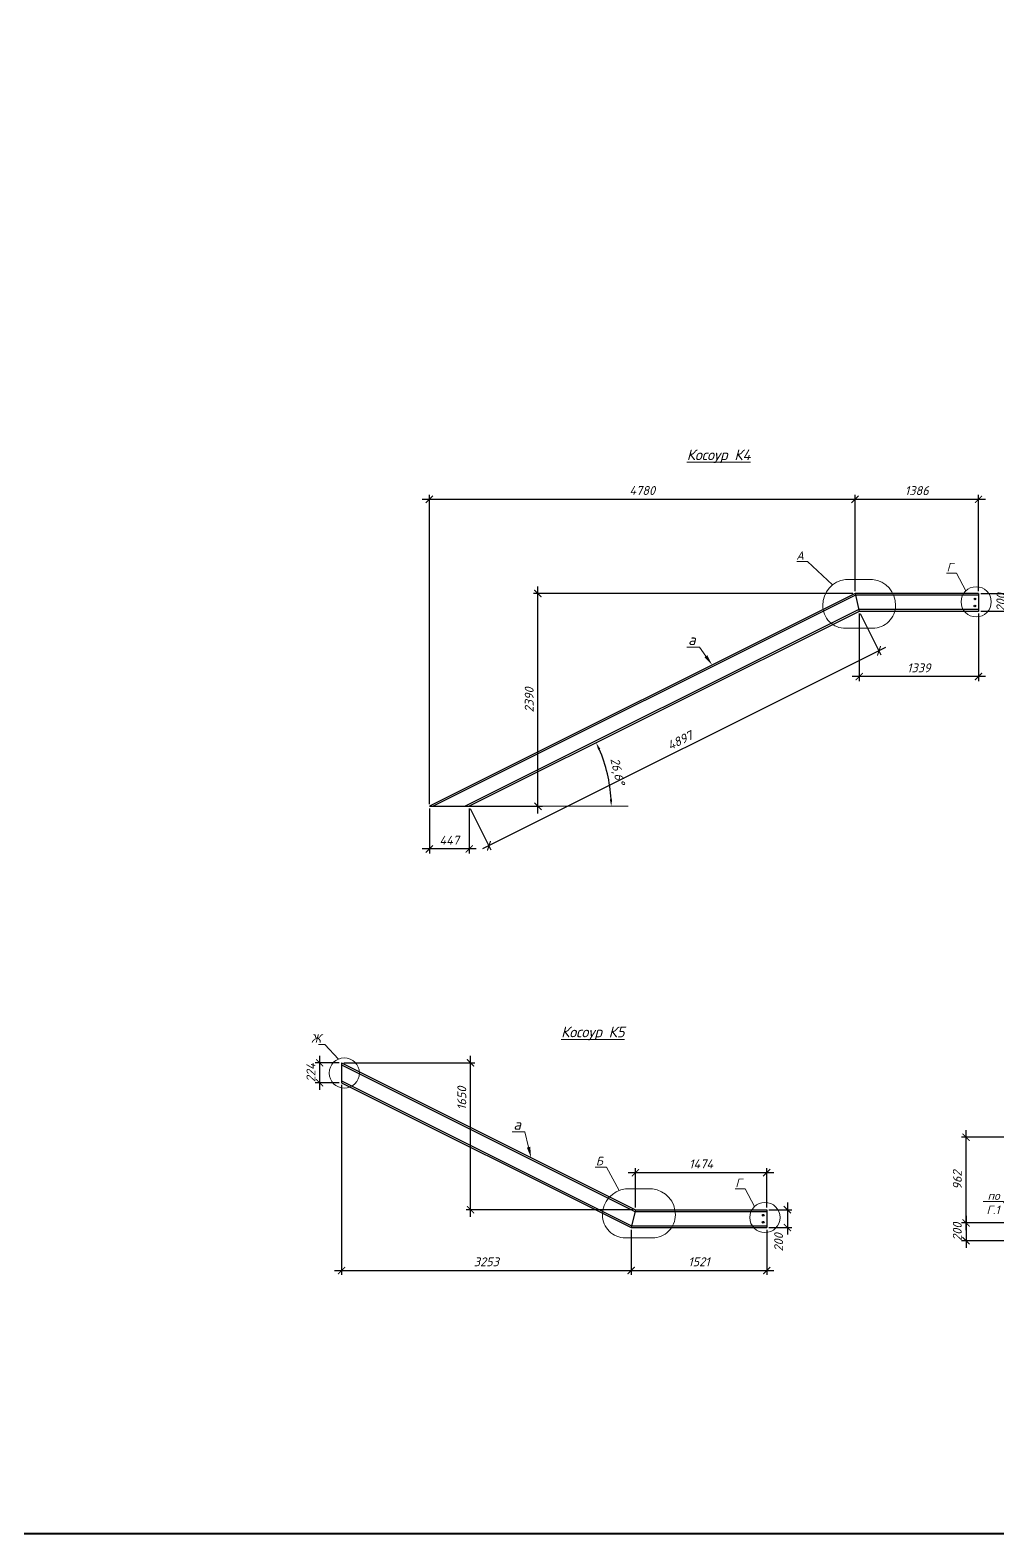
# Model space of a CAD drawing. Header units: millimetres. Extents: x -79646 to 95064, y -231229 to -58107.
# Drawn here: x -43530 to -32662, y -196401 to -179511 of the extents above; entities that cross this region are included whole.
import ezdxf
from ezdxf import colors
from ezdxf.entities.mleader import LeaderData, LeaderLine
from ezdxf.math import Vec2, Vec3

# ---------------------------------------------------------------- set-up
doc = ezdxf.new("R2010")
doc.units = ezdxf.units.MM
doc.header["$PDMODE"] = 3
doc.layers.get('0').update_dxf_attribs({"lineweight": 5})
doc.layers.get('Defpoints').update_dxf_attribs({"lineweight": 0})
for name, color, linetype, lineweight in [('#Dimensions', 7, 'Continuous', 9), ('#Выноски', 7, 'Continuous', 15), ('k_ Металл', 1, 'Continuous', 30)]:
    doc.layers.add(name, color=color, linetype=linetype, lineweight=lineweight)
doc.styles.add('ESKDW', font='eskdw.shx', dxfattribs={"oblique": 15})
doc.styles.add('STEP PR', font='isocpeui.ttf')
doc.dimstyles.new('SPDS', dxfattribs={"dimscale": 50, "dimtxt": 2.5, "dimasz": 2, "dimexe": 1.25, "dimexo": 0.625, "dimtad": 1, "dimdec": 0, "dimrnd": 0.001, "dimtxsty": 'ESKDW', "dimblk": 'ARCHTICK', "dimcen": 2.5, "dimdle": 2, "dimclrd": 256, "dimclre": 256, "dimclrt": 7, "dimadec": 0, "dimazin": 2, "dimtfac": 0.75, "dimtdec": 0, "dimtmove": 1, "dimatfit": 3, "dimfxl": 1, "dimtolj": 1, "dimarcsym": 1})

# ---------------------------------------------------------------- blocks, each defined once
blk = doc.blocks.new('_None')
blk = doc.blocks.new('_ArchTick')
at = {"color": 0, "linetype": 'ByBlock', "const_width": 0.15}
blk.add_lwpolyline([(-0.5, -0.5), (0.5, 0.5)], dxfattribs=at)
blk = doc.blocks.new('*D454')
at = {"layer": '#Dimensions', "lineweight": -2, "transparency": 16777216}
for p, q in [((-39046, -188204), (-39046, -184731)), ((-34266, -185814), (-34266, -184731)), ((-39126, -184781), (-34186, -184781))]:
    blk.add_line(p, q, dxfattribs=at)
at = {"layer": 'Defpoints', "color": 0, "lineweight": 0, "transparency": 16777216}
for p in [(-34266, -184781), (-34266, -185839), (-39046, -188229)]:
    blk.add_point(p, dxfattribs=at)
at = {"layer": '#Dimensions', "lineweight": -2, "transparency": 16777216, "xscale": 80, "yscale": 80, "zscale": 80, "rotation": 180}
blk.add_blockref('_ArchTick', (-39046, -184781), dxfattribs=at)
at = {"layer": '#Dimensions', "lineweight": -2, "transparency": 16777216, "xscale": 80, "yscale": 80, "zscale": 80}
blk.add_blockref('_ArchTick', (-34266, -184781), dxfattribs=at)
at = {"layer": '#Dimensions', "transparency": 16777216, "insert": (-36656, -184682), "char_height": 100, "attachment_point": 5, "style": 'STEP PR'}
blk.add_mtext('\\A1;4780', dxfattribs=at)
blk = doc.blocks.new('*D455')
at = {"layer": '#Dimensions', "lineweight": -2, "transparency": 16777216}
for p, q in [((-34266, -185814), (-34266, -184731)), ((-32880, -185814), (-32880, -184731)), ((-34346, -184781), (-32800, -184781))]:
    blk.add_line(p, q, dxfattribs=at)
at = {"layer": 'Defpoints', "color": 0, "lineweight": 0, "transparency": 16777216}
for p in [(-32880, -184781), (-34266, -185839), (-32880, -185839)]:
    blk.add_point(p, dxfattribs=at)
at = {"layer": '#Dimensions', "lineweight": -2, "transparency": 16777216, "xscale": 80, "yscale": 80, "zscale": 80, "rotation": 180}
blk.add_blockref('_ArchTick', (-34266, -184781), dxfattribs=at)
at = {"layer": '#Dimensions', "lineweight": -2, "transparency": 16777216, "xscale": 80, "yscale": 80, "zscale": 80}
blk.add_blockref('_ArchTick', (-32880, -184781), dxfattribs=at)
at = {"layer": '#Dimensions', "transparency": 16777216, "insert": (-33573, -184683), "char_height": 100, "attachment_point": 5, "style": 'STEP PR'}
blk.add_mtext('\\A1;1386', dxfattribs=at)
blk = doc.blocks.new('*D456')
at = {"layer": '#Dimensions', "lineweight": -2, "transparency": 16777216}
for p, q in [((-32531, -185759), (-32531, -186119)), ((-32855, -185839), (-32481, -185839)), ((-32855, -186039), (-32481, -186039))]:
    blk.add_line(p, q, dxfattribs=at)
at = {"layer": 'Defpoints', "color": 0, "lineweight": 0, "transparency": 16777216}
for p in [(-32880, -185839), (-32880, -186039), (-32531, -186039)]:
    blk.add_point(p, dxfattribs=at)
at = {"layer": '#Dimensions', "lineweight": -2, "transparency": 16777216, "xscale": 80, "yscale": 80, "zscale": 80}
for p, rotation in [((-32531, -185839), 90), ((-32531, -186039), 270)]:
    blk.add_blockref('_ArchTick', p, dxfattribs=dict(at, rotation=rotation))
at = {"layer": '#Dimensions', "transparency": 16777216, "insert": (-32629, -185939), "char_height": 100, "attachment_point": 5, "rotation": 90, "style": 'STEP PR'}
blk.add_mtext('\\A1;200', dxfattribs=at)
blk = doc.blocks.new('*D457')
at = {"layer": '#Dimensions', "lineweight": -2, "transparency": 16777216}
for p, q in [((-34219, -186064), (-34219, -186822)), ((-32880, -186064), (-32880, -186822)), ((-32800, -186772), (-34299, -186772))]:
    blk.add_line(p, q, dxfattribs=at)
at = {"layer": 'Defpoints', "color": 0, "lineweight": 0, "transparency": 16777216}
for p in [(-34219, -186039), (-32880, -186039), (-34219, -186772)]:
    blk.add_point(p, dxfattribs=at)
at = {"layer": '#Dimensions', "lineweight": -2, "transparency": 16777216, "xscale": 80, "yscale": 80, "zscale": 80, "rotation": 180}
blk.add_blockref('_ArchTick', (-34219, -186772), dxfattribs=at)
at = {"layer": '#Dimensions', "lineweight": -2, "transparency": 16777216, "xscale": 80, "yscale": 80, "zscale": 80}
blk.add_blockref('_ArchTick', (-32880, -186772), dxfattribs=at)
at = {"layer": '#Dimensions', "transparency": 16777216, "insert": (-33550, -186674), "char_height": 100, "attachment_point": 5, "style": 'STEP PR'}
blk.add_mtext('\\A1;1339', dxfattribs=at)
blk = doc.blocks.new('*D458')
at = {"layer": '#Dimensions', "lineweight": -2, "transparency": 16777216}
for p, q in [((-34208, -186062), (-33975, -186527)), ((-33926, -186447), (-38449, -188708)), ((-38588, -188252), (-38355, -188717))]:
    blk.add_line(p, q, dxfattribs=at)
at = {"layer": 'Defpoints', "color": 0, "lineweight": 0, "transparency": 16777216}
for p in [(-34219, -186039), (-38599, -188229), (-38377, -188673)]:
    blk.add_point(p, dxfattribs=at)
at = {"layer": '#Dimensions', "lineweight": -2, "transparency": 16777216, "xscale": 80, "yscale": 80, "zscale": 80}
for p, rotation in [((-33997, -186483), 26.56505117707795), ((-38377, -188673), 206.5650511770779)]:
    blk.add_blockref('_ArchTick', p, dxfattribs=dict(at, rotation=rotation))
at = {"layer": '#Dimensions', "transparency": 16777216, "insert": (-36231, -187489), "char_height": 100, "attachment_point": 5, "rotation": 26.5651, "style": 'STEP PR'}
blk.add_mtext('\\A1;4897', dxfattribs=at)
blk = doc.blocks.new('*D459')
at = {"layer": '#Dimensions', "lineweight": -2, "transparency": 16777216}
for p, q in [((-39046, -188254), (-39046, -188758)), ((-38599, -188254), (-38599, -188758)), ((-38519, -188708), (-39126, -188708))]:
    blk.add_line(p, q, dxfattribs=at)
at = {"layer": 'Defpoints', "color": 0, "lineweight": 0, "transparency": 16777216}
for p in [(-39046, -188229), (-38599, -188229), (-39046, -188708)]:
    blk.add_point(p, dxfattribs=at)
at = {"layer": '#Dimensions', "lineweight": -2, "transparency": 16777216, "xscale": 80, "yscale": 80, "zscale": 80, "rotation": 180}
blk.add_blockref('_ArchTick', (-39046, -188708), dxfattribs=at)
at = {"layer": '#Dimensions', "lineweight": -2, "transparency": 16777216, "xscale": 80, "yscale": 80, "zscale": 80}
blk.add_blockref('_ArchTick', (-38599, -188708), dxfattribs=at)
at = {"layer": '#Dimensions', "transparency": 16777216, "insert": (-38823, -188610), "char_height": 100, "attachment_point": 5, "style": 'STEP PR'}
blk.add_mtext('\\A1;447', dxfattribs=at)
blk = doc.blocks.new('*D460')
at = {"layer": '#Dimensions', "lineweight": -2, "transparency": 16777216}
for p, q in [((-37827, -188309), (-37827, -185759)), ((-34291, -185839), (-37877, -185839)), ((-39021, -188229), (-37777, -188229))]:
    blk.add_line(p, q, dxfattribs=at)
at = {"layer": 'Defpoints', "color": 0, "lineweight": 0, "transparency": 16777216}
for p in [(-37827, -185839), (-34266, -185839), (-39046, -188229)]:
    blk.add_point(p, dxfattribs=at)
at = {"layer": '#Dimensions', "lineweight": -2, "transparency": 16777216, "xscale": 80, "yscale": 80, "zscale": 80}
for p, rotation in [((-37827, -185839), 90), ((-37827, -188229), 270)]:
    blk.add_blockref('_ArchTick', p, dxfattribs=dict(at, rotation=rotation))
at = {"layer": '#Dimensions', "transparency": 16777216, "insert": (-37925, -187034), "char_height": 100, "attachment_point": 5, "rotation": 90, "style": 'STEP PR'}
blk.add_mtext('\\A1;2390', dxfattribs=at)
blk = doc.blocks.new('*D461')
at = {"layer": '#Dimensions', "lineweight": -2, "transparency": 16777216}
blk.add_arc((-38599, -188229), 1595, 2.8747, 23.6904, dxfattribs=at)
at = {"layer": '#Dimensions', "lineweight": 0, "transparency": 16777216}
for points in [[(-37151, -187594), (-37127, -187583), (-37173, -187516)], [(-36993, -188149), (-37020, -188150), (-37004, -188229)]]:
    blk.add_solid(points, dxfattribs=at)
at = {"layer": 'Defpoints', "color": 0, "lineweight": 0, "transparency": 16777216}
for p in [(-34219, -186039), (-37023, -187984), (-38599, -188229), (-38599, -188229), (-36813, -188229)]:
    blk.add_point(p, dxfattribs=at)
at = {"layer": '#Dimensions', "transparency": 16777216, "insert": (-36942, -187838), "char_height": 100, "attachment_point": 5, "rotation": 283.2825, "style": 'STEP PR'}
blk.add_mtext('\\A1;26,6°', dxfattribs=at)
blk = doc.blocks.new('*D462')
at = {"layer": '#Dimensions', "lineweight": -2, "transparency": 16777216}
for p, q in [((-40032, -191359), (-40032, -193493)), ((-36780, -192985), (-36780, -193493)), ((-40112, -193443), (-36700, -193443))]:
    blk.add_line(p, q, dxfattribs=at)
at = {"layer": 'Defpoints', "color": 0, "lineweight": 0, "transparency": 16777216}
for p in [(-40032, -191334), (-36780, -192960), (-36780, -193443)]:
    blk.add_point(p, dxfattribs=at)
at = {"layer": '#Dimensions', "lineweight": -2, "transparency": 16777216, "xscale": 80, "yscale": 80, "zscale": 80, "rotation": 180}
blk.add_blockref('_ArchTick', (-40032, -193443), dxfattribs=at)
at = {"layer": '#Dimensions', "lineweight": -2, "transparency": 16777216, "xscale": 80, "yscale": 80, "zscale": 80}
blk.add_blockref('_ArchTick', (-36780, -193443), dxfattribs=at)
at = {"layer": '#Dimensions', "transparency": 16777216, "insert": (-38406, -193345), "char_height": 100, "attachment_point": 5, "style": 'STEP PR'}
blk.add_mtext('\\A1;3253', dxfattribs=at)
blk = doc.blocks.new('*D463')
at = {"layer": '#Dimensions', "lineweight": -2, "transparency": 16777216}
for p, q in [((-36780, -192985), (-36780, -193493)), ((-35258, -192985), (-35258, -193493)), ((-36860, -193443), (-35178, -193443))]:
    blk.add_line(p, q, dxfattribs=at)
at = {"layer": 'Defpoints', "color": 0, "lineweight": 0, "transparency": 16777216}
for p in [(-36780, -192960), (-35258, -192960), (-35258, -193443)]:
    blk.add_point(p, dxfattribs=at)
at = {"layer": '#Dimensions', "lineweight": -2, "transparency": 16777216, "xscale": 80, "yscale": 80, "zscale": 80, "rotation": 180}
blk.add_blockref('_ArchTick', (-36780, -193443), dxfattribs=at)
at = {"layer": '#Dimensions', "lineweight": -2, "transparency": 16777216, "xscale": 80, "yscale": 80, "zscale": 80}
blk.add_blockref('_ArchTick', (-35258, -193443), dxfattribs=at)
at = {"layer": '#Dimensions', "transparency": 16777216, "insert": (-36019, -193345), "char_height": 100, "attachment_point": 5, "style": 'STEP PR'}
blk.add_mtext('\\A1;1521', dxfattribs=at)
blk = doc.blocks.new('*D464')
at = {"layer": '#Dimensions', "lineweight": -2, "transparency": 16777216}
for p, q in [((-35178, -192344), (-36812, -192344)), ((-36732, -192735), (-36732, -192294)), ((-35258, -192735), (-35258, -192294))]:
    blk.add_line(p, q, dxfattribs=at)
at = {"layer": 'Defpoints', "color": 0, "lineweight": 0, "transparency": 16777216}
for p in [(-36732, -192344), (-36732, -192760), (-35258, -192760)]:
    blk.add_point(p, dxfattribs=at)
at = {"layer": '#Dimensions', "lineweight": -2, "transparency": 16777216, "xscale": 80, "yscale": 80, "zscale": 80, "rotation": 180}
blk.add_blockref('_ArchTick', (-36732, -192344), dxfattribs=at)
at = {"layer": '#Dimensions', "lineweight": -2, "transparency": 16777216, "xscale": 80, "yscale": 80, "zscale": 80}
blk.add_blockref('_ArchTick', (-35258, -192344), dxfattribs=at)
at = {"layer": '#Dimensions', "transparency": 16777216, "insert": (-35995, -192245), "char_height": 100, "attachment_point": 5, "style": 'STEP PR'}
blk.add_mtext('\\A1;1474', dxfattribs=at)
blk = doc.blocks.new('*D465')
at = {"layer": '#Dimensions', "lineweight": -2, "transparency": 16777216}
for p, q in [((-40007, -191110), (-38534, -191110)), ((-38584, -192840), (-38584, -191030)), ((-36757, -192760), (-38634, -192760))]:
    blk.add_line(p, q, dxfattribs=at)
at = {"layer": 'Defpoints', "color": 0, "lineweight": 0, "transparency": 16777216}
for p in [(-40032, -191110), (-38584, -191110), (-36732, -192760)]:
    blk.add_point(p, dxfattribs=at)
at = {"layer": '#Dimensions', "lineweight": -2, "transparency": 16777216, "xscale": 80, "yscale": 80, "zscale": 80}
for p, rotation in [((-38584, -191110), 90), ((-38584, -192760), 270)]:
    blk.add_blockref('_ArchTick', p, dxfattribs=dict(at, rotation=rotation))
at = {"layer": '#Dimensions', "transparency": 16777216, "insert": (-38682, -191509), "char_height": 100, "attachment_point": 5, "rotation": 90, "style": 'STEP PR'}
blk.add_mtext('\\A1;1650', dxfattribs=at)
blk = doc.blocks.new('*D466')
at = {"layer": '#Dimensions', "lineweight": -2, "transparency": 16777216}
for p, q in [((-35026, -192680), (-35026, -193040)), ((-35233, -192760), (-34976, -192760)), ((-35233, -192960), (-34976, -192960))]:
    blk.add_line(p, q, dxfattribs=at)
at = {"layer": 'Defpoints', "color": 0, "lineweight": 0, "transparency": 16777216}
for p in [(-35258, -192760), (-35258, -192960), (-35026, -192960)]:
    blk.add_point(p, dxfattribs=at)
at = {"layer": '#Dimensions', "lineweight": -2, "transparency": 16777216, "xscale": 80, "yscale": 80, "zscale": 80}
for p, rotation in [((-35026, -192760), 90), ((-35026, -192960), 270)]:
    blk.add_blockref('_ArchTick', p, dxfattribs=dict(at, rotation=rotation))
at = {"layer": '#Dimensions', "transparency": 16777216, "insert": (-35124, -193127), "char_height": 100, "attachment_point": 5, "rotation": 90, "style": 'STEP PR'}
blk.add_mtext('\\A1;200', dxfattribs=at)
blk = doc.blocks.new('*D467')
at = {"layer": '#Dimensions', "lineweight": -2, "transparency": 16777216}
for p, q in [((-40057, -191110), (-40328, -191110)), ((-40278, -191030), (-40278, -191414)), ((-40057, -191334), (-40328, -191334))]:
    blk.add_line(p, q, dxfattribs=at)
at = {"layer": 'Defpoints', "color": 0, "lineweight": 0, "transparency": 16777216}
for p in [(-40032, -191110), (-40278, -191334), (-40032, -191334)]:
    blk.add_point(p, dxfattribs=at)
at = {"layer": '#Dimensions', "lineweight": -2, "transparency": 16777216, "xscale": 80, "yscale": 80, "zscale": 80}
for p, rotation in [((-40278, -191110), 90), ((-40278, -191334), 270)]:
    blk.add_blockref('_ArchTick', p, dxfattribs=dict(at, rotation=rotation))
at = {"layer": '#Dimensions', "transparency": 16777216, "insert": (-40376, -191222), "char_height": 100, "attachment_point": 5, "rotation": 90, "style": 'STEP PR'}
blk.add_mtext('\\A1;224', dxfattribs=at)
blk = doc.blocks.new('*D471')
at = {"layer": '#Dimensions', "lineweight": -2, "transparency": 16777216}
for p, q in [((-33020, -192988), (-33020, -191866)), ((-29599, -191946), (-33070, -191946)), ((-32498, -192908), (-33070, -192908))]:
    blk.add_line(p, q, dxfattribs=at)
at = {"layer": 'Defpoints', "color": 0, "lineweight": 0, "transparency": 16777216}
for p in [(-33020, -191946), (-29574, -191946), (-32473, -192908)]:
    blk.add_point(p, dxfattribs=at)
at = {"layer": '#Dimensions', "lineweight": -2, "transparency": 16777216, "xscale": 80, "yscale": 80, "zscale": 80}
for p, rotation in [((-33020, -191946), 90), ((-33020, -192908), 270)]:
    blk.add_blockref('_ArchTick', p, dxfattribs=dict(at, rotation=rotation))
at = {"layer": '#Dimensions', "transparency": 16777216, "insert": (-33118, -192427), "char_height": 100, "attachment_point": 5, "rotation": 90, "style": 'STEP PR'}
blk.add_mtext('\\A1;962', dxfattribs=at)
blk = doc.blocks.new('*D472')
at = {"layer": '#Dimensions', "lineweight": -2, "transparency": 16777216}
for p, q in [((-33020, -192828), (-33020, -193188)), ((-32498, -192908), (-33070, -192908)), ((-32498, -193108), (-33070, -193108))]:
    blk.add_line(p, q, dxfattribs=at)
at = {"layer": 'Defpoints', "color": 0, "lineweight": 0, "transparency": 16777216}
for p in [(-32473, -192908), (-33020, -193108), (-32473, -193108)]:
    blk.add_point(p, dxfattribs=at)
at = {"layer": '#Dimensions', "lineweight": -2, "transparency": 16777216, "xscale": 80, "yscale": 80, "zscale": 80}
for p, rotation in [((-33020, -192908), 90), ((-33020, -193108), 270)]:
    blk.add_blockref('_ArchTick', p, dxfattribs=dict(at, rotation=rotation))
at = {"layer": '#Dimensions', "transparency": 16777216, "insert": (-33118, -193008), "char_height": 100, "attachment_point": 5, "rotation": 90, "style": 'STEP PR'}
blk.add_mtext('\\A1;200', dxfattribs=at)

msp = doc.modelspace()

# ---------------------------------------------------------------- linework, layer by layer
at = {"layer": '#Dimensions'}
msp.add_lwpolyline([(-34371.64819, -185680.59962), (-34069.19153, -185680.5862, -0.3875689818), (-33811.79153, -185972.3062), (-33811.79153, -185972.45928, -0.4142135624), (-34069.19153, -186229.85928), (-34372.0464, -186229.85928, -0.4168832263), (-34629.4464, -185973.42835), (-34629.4464, -185973.27527, -0.3857430086)], format="xyb", close=True, dxfattribs=at)
for centre in [(-32905.85016, -185932.1529), (-40001.53173, -191224.37887)]:
    msp.add_circle(centre, 169.76837, dxfattribs=at)
at = {"layer": '#Выноски'}
msp.add_lwpolyline([(-36843.72227, -192526.84578), (-36541.2656, -192526.83237, -0.3875689818), (-36283.8656, -192818.55237), (-36283.8656, -192818.70545, -0.4142135624), (-36541.2656, -193076.10545), (-36844.12047, -193076.10545, -0.4168832263), (-37101.52047, -192819.67452), (-37101.52047, -192819.52143, -0.3857430086)], format="xyb", close=True, dxfattribs=at)
msp.add_circle((-35278.31777, -192847.15991), 169.76837, dxfattribs=at)
at = {"color": 3, "lineweight": 40}
msp.add_lwpolyline([(-71413.12307, -167621.84939), (-24824.9764, -167621.84939), (-24824.9764, -196401.13492), (-71413.12307, -196401.13492)], close=True, dxfattribs=at)
msp.add_lwpolyline([(-38599.11227, -188229.14392), (-36813.14062, -188229.14392)])
at = {"layer": 'k_ Металл'}
for points in [[(-32880.48995, -185839.14392), (-34266.32587, -185839.14392), (-39046.32587, -188229.14392)], [(-32880.48995, -185859.14392), (-34261.60451, -185859.14392), (-39001.60451, -188229.14392)], [(-34266.32587, -185839.14392), (-34219.11227, -186039.14392)], [(-32880.48995, -185839.14392), (-32880.48995, -186039.14392)], [(-32880.48995, -186019.14392), (-34223.83363, -186019.14392), (-38643.83363, -188229.14392)], [(-32880.48995, -186039.14392), (-34219.11227, -186039.14392), (-38599.11227, -188229.14392)], [(-39046.32587, -188229.14392), (-38599.11227, -188229.14392)], [(-40032.29948, -191110.34213), (-36732.29948, -192760.34213), (-35258.1354, -192760.34213)], [(-40032.29948, -191110.34213), (-40032.29948, -191333.94893)], [(-40032.29948, -191132.70281), (-36737.02084, -192780.34213), (-35258.1354, -192780.34213)], [(-40032.29948, -191311.58825), (-36774.79171, -192940.34213), (-35258.1354, -192940.34213)], [(-40032.29948, -191333.94893), (-36779.51307, -192960.34213), (-35258.1354, -192960.34213)], [(-36732.29948, -192760.34213), (-36779.51307, -192960.34213)], [(-35258.1354, -192760.34213), (-35258.1354, -192960.34213)]]:
    msp.add_lwpolyline(points, dxfattribs=at)
for centre in [(-32919.67048, -185900.19887), (-32919.97388, -185979.19856), (-35297.31593, -192821.39709), (-35297.61934, -192900.39678)]:
    msp.add_circle(centre, 9.58333, dxfattribs=at)

# ---------------------------------------------------------------- texts
at = {"layer": '#Dimensions', "linetype": 'ByBlock', "char_height": 120, "width": 1361.1823903, "attachment_point": 8, "style": 'STEP PR'}
for s, insert in [('{\\fISOCPEUR|b1|i1|c204|p34;\\LКосоур К4}', (-35797.91032, -184373.95589)), ('{\\fISOCPEUR|b1|i1|c204|p34;\\LКосоур К5}', (-37209.88581, -190855.89006))]:
    msp.add_mtext(s, dxfattribs=dict(at, insert=insert))

# ---------------------------------------------------------------- dimensions: what is measured, and where the dimension line sits
at = {"layer": '#Dimensions'}
for base, p1, p2, picture, middle in [((-34266.32587, -184781.13953), (-39046.32587, -188229.14392), (-34266.32587, -185839.14392), '*D454', (-36656.32587, -184682.4956)), ((-32880.48995, -184781.13953), (-34266.32587, -185839.14392), (-32880.48995, -185839.14392), '*D455', (-33573.40791, -184683.13953)), ((-34219.11227, -186772.24709), (-32880.48995, -186039.14392), (-34219.11227, -186039.14392), '*D457', (-33549.80111, -186674.24709)), ((-39046.32587, -188708.46305), (-38599.11227, -188229.14392), (-39046.32587, -188229.14392), '*D459', (-38822.71907, -188609.81911)), ((-36779.51307, -193442.50786), (-40032.29948, -191333.94893), (-36779.51307, -192960.34213), '*D462', (-38405.90627, -193344.50786)), ((-36732.29948, -192343.89768), (-35258.1354, -192760.34213), (-36732.29948, -192760.34213), '*D464', (-35995.21744, -192245.25374)), ((-35258.1354, -193442.50786), (-36779.51307, -192960.34213), (-35258.1354, -192960.34213), '*D463', (-36018.82423, -193344.50786))]:
    dim = msp.add_linear_dim(base=base, p1=p1, p2=p2, dimstyle='SPDS', override={"dimscale": 40, "dimgap": 1.2, "dimrnd": 1, "dimtxsty": 'STEP PR', "dimblk1": 'ArchTick', "dimblk2": 'ArchTick', "dimsah": 1, "dimclrt": 256}, dxfattribs=at)
    dim.commit()
    dim.dimension.update_dxf_attribs({"geometry": picture, "text_midpoint": middle})
for base, p1, p2, picture, middle in [((-37826.91676, -185839.14392), (-39046.32587, -188229.14392), (-34266.32587, -185839.14392), '*D460', (-37924.91676, -187034.14392)), ((-33019.8729310713, -191945.5624588061), (-32472.8254357018, -192908.0624588061), (-29573.6613570518, -191945.5624588061), '*D471', (-33117.8729310712, -192426.8124588061))]:
    dim = msp.add_linear_dim(base=base, p1=p1, p2=p2, angle=90, dimstyle='SPDS', override={"dimscale": 40, "dimgap": 1.2, "dimrnd": 1, "dimtxsty": 'STEP PR', "dimblk1": 'ArchTick', "dimblk2": 'ArchTick', "dimsah": 1, "dimclrt": 256}, dxfattribs=at)
    dim.commit()
    dim.dimension.update_dxf_attribs({"geometry": picture, "text_midpoint": middle})
for base, p1, p2, picture, middle in [((-32530.78887, -186039.14392), (-32880.48995, -185839.14392), (-32880.48995, -186039.14392), '*D456', (-32530.78887, -185939.14392)), ((-40278.46316, -191333.94893), (-40032.29948, -191110.34213), (-40032.29948, -191333.94893), '*D467', (-40278.46316, -191222.14553)), ((-38584.13541, -191110.34213), (-36732.29948, -192760.34213), (-40032.29948, -191110.34213), '*D465', (-38584.13541, -191508.51557)), ((-35025.58404, -192960.34213), (-35258.1354, -192760.34213), (-35258.1354, -192960.34213), '*D466', (-35025.58404, -193127.29929)), ((-33019.87293, -193108.06246), (-32472.82544, -192908.06246), (-32472.82544, -193108.06246), '*D472', (-33019.87293, -193008.06246))]:
    dim = msp.add_linear_dim(base=base, p1=p1, p2=p2, angle=90, dimstyle='SPDS', override={"dimscale": 40, "dimgap": 1.2, "dimrnd": 1, "dimtxsty": 'STEP PR', "dimblk1": 'ArchTick', "dimblk2": 'ArchTick', "dimsah": 1, "dimclrt": 256}, dxfattribs=at)
    dim.commit()
    dim.dimension.update_dxf_attribs({"geometry": picture, "text_midpoint": middle, "dimtype": 160})
dim = msp.add_aligned_dim(p1=(-34219.11227, -186039.14392), p2=(-38599.11227, -188229.14392), distance=495.89508, dimstyle='SPDS', override={"dimscale": 40, "dimgap": 1.2, "dimrnd": 1, "dimtxsty": 'STEP PR', "dimblk1": 'ArchTick', "dimblk2": 'ArchTick', "dimsah": 1, "dimclrt": 256}, dxfattribs=at)
dim.commit()
dim.dimension.update_dxf_attribs({"geometry": '*D458', "text_midpoint": (-36231.45616, -187489.45614)})
dim = msp.add_angular_dim_2l(base=(-37023.44947, -187983.66894), line1=((-38599.11227, -188229.14392), (-36813.14062, -188229.14392)), line2=((-34219.11227, -186039.14392), (-38599.11227, -188229.14392)), dimstyle='SPDS', override={"dimscale": 40, "dimgap": 1.2, "dimrnd": 1, "dimtxsty": 'STEP PR', "dimsah": 1, "dimclrt": 256, "dimadec": 1}, dxfattribs=at)
dim.commit()
dim.dimension.update_dxf_attribs({"geometry": '*D461', "text_midpoint": (-36941.99077, -187837.9506)})

# ---------------------------------------------------------------- leaders
at = {"layer": '#Выноски'}
ml = msp.add_multileader_mtext('Standard', dxfattribs=at)
ml.set_content('\\A1;A', color=256, style='STEP PR')
ml.set_leader_properties(color=256, linetype='ByLayer', lineweight=-1)
ml.set_arrow_properties(name='NONE')
ml.build(insert=Vec2(0, 0))
ml.multileader.update_dxf_attribs({"text_left_attachment_type": 6, "text_right_attachment_type": 6, "dogleg_length": 0, "arrow_head_size": 96, "scale": 0.4})
ctx = ml.context
ctx.base_point, ctx.scale, ctx.char_height, ctx.arrow_head_size, ctx.landing_gap_size, ctx.plane_origin = Vec3(-34950.02192, -185479.30896), 0.4, 96, 96, 40, Vec3(-29408.11493, -198811.08421)
ctx.left_attachment, ctx.right_attachment, ctx.text_align_type = 6, 6, 2
notes = []
notes.append((ctx, [(1, (1, 1, 0), (-34800.78556, -185479.30896), (-1, 0), 0, [(0, [(-34519.32065, -185740.39908)], 0, [])])]))
ctx.mtext.insert, ctx.mtext.rotation, ctx.mtext.alignment, ctx.mtext.flow_direction = Vec3(-34840.78556, -185364.10896), 6.2831853072, 3, 5
ml = msp.add_multileader_mtext('Standard', dxfattribs=at)
ml.set_content('\\A1;Г', color=256, style='STEP PR')
ml.set_leader_properties(color=256, linetype='ByLayer', lineweight=-1)
ml.set_arrow_properties(name='NONE')
ml.build(insert=Vec2(0, 0))
ml.multileader.update_dxf_attribs({"text_left_attachment_type": 6, "text_right_attachment_type": 6, "dogleg_length": 0, "arrow_head_size": 96, "scale": 0.4})
ctx = ml.context
ctx.base_point, ctx.scale, ctx.char_height, ctx.arrow_head_size, ctx.landing_gap_size, ctx.plane_origin = Vec3(-33278.4128, -185610.8344), 0.4, 96, 96, 40, Vec3(-28075.6342, -198854.74187)
ctx.left_attachment, ctx.right_attachment, ctx.text_align_type = 6, 6, 2
notes.append((ctx, [(1, (1, 1, 0), (-33125.90371, -185610.8344), (-1, 0), 0, [(0, [(-33021.02643, -185807.4303)], 0, [])])]))
ctx.mtext.insert, ctx.mtext.rotation, ctx.mtext.width, ctx.mtext.alignment, ctx.mtext.flow_direction = Vec3(-33165.90371, -185495.6344), 6.2831853072, 268.5030644, 3, 5
ml = msp.add_multileader_mtext('Standard', dxfattribs=at)
ml.set_content('\\A1;a', color=256, style='STEP PR')
ml.set_leader_properties(color=256, linetype='ByLayer', lineweight=-1)
ml.build(insert=Vec2(0, 0))
ml.multileader.update_dxf_attribs({"text_left_attachment_type": 6, "text_right_attachment_type": 6, "dogleg_length": 0, "arrow_head_size": 120, "scale": 0.4})
ctx = ml.context
ctx.base_point, ctx.scale, ctx.char_height, ctx.arrow_head_size, ctx.landing_gap_size, ctx.plane_origin = Vec3(-36185.2614, -186441.2119), 0.4, 120, 120, 50, Vec3(-8240.30703, -210555.39736)
ctx.left_attachment, ctx.right_attachment, ctx.text_align_type = 6, 6, 1
notes.append((ctx, [(1, (1, 1, 0), (-36012.35231, -186441.2119), (-1, 0), 0, [(0, [(-35871.32936, -186641.64567)], 0, [])])]))
ctx.mtext.insert, ctx.mtext.rotation, ctx.mtext.alignment, ctx.mtext.flow_direction = Vec3(-36098.80686, -186297.2119), 6.2831853072, 2, 5
ml = msp.add_multileader_mtext('Standard', dxfattribs=at)
ml.set_content('\\A1;Ж', color=256, style='STEP PR')
ml.set_leader_properties(color=256, linetype='ByLayer', lineweight=-1)
ml.set_arrow_properties(name='NONE')
ml.build(insert=Vec2(0, 0))
ml.multileader.update_dxf_attribs({"text_left_attachment_type": 6, "text_right_attachment_type": 6, "dogleg_length": 0, "arrow_head_size": 96, "scale": 0.4})
ctx = ml.context
ctx.base_point, ctx.scale, ctx.char_height, ctx.arrow_head_size, ctx.landing_gap_size, ctx.plane_origin = Vec3(-40403.76709, -190903.06037), 0.4, 96, 96, 40, Vec3(-35051.31576, -204146.96784)
ctx.left_attachment, ctx.right_attachment, ctx.text_align_type = 6, 6, 2
notes.append((ctx, [(1, (1, 1, 0), (-40221.58528, -190903.06037), (-1, 0), 0, [(0, [(-40066.87443, -191067.68926)], 0, [])])]))
ctx.mtext.insert, ctx.mtext.rotation, ctx.mtext.width, ctx.mtext.alignment, ctx.mtext.flow_direction = Vec3(-40261.58528, -190787.86037), 6.2831853072, 72.5090909, 3, 5
ml = msp.add_multileader_mtext('Standard', dxfattribs=at)
ml.set_content('\\A1;a', color=256, style='STEP PR')
ml.set_leader_properties(color=256, linetype='ByLayer', lineweight=-1)
ml.build(insert=Vec2(0, 0))
ml.multileader.update_dxf_attribs({"text_left_attachment_type": 6, "text_right_attachment_type": 6, "dogleg_length": 0, "arrow_head_size": 120, "scale": 0.4})
ctx = ml.context
ctx.base_point, ctx.scale, ctx.char_height, ctx.arrow_head_size, ctx.landing_gap_size, ctx.plane_origin = Vec3(-38146.54937, -191885.70965), 0.4, 120, 120, 50, Vec3(-10272.94267, -216088.26107)
ctx.left_attachment, ctx.right_attachment, ctx.text_align_type = 6, 6, 1
notes.append((ctx, [(1, (1, 1, 0), (-37973.64028, -191885.70965), (-1, 0), 0, [(0, [(-37903.965, -192174.50937)], 0, [])])]))
ctx.mtext.insert, ctx.mtext.rotation, ctx.mtext.alignment, ctx.mtext.flow_direction = Vec3(-38060.09483, -191741.70965), 6.2831853072, 2, 5
ml = msp.add_multileader_mtext('Standard', dxfattribs=at)
ml.set_content('\\A1;Б', color=256, style='STEP PR')
ml.set_leader_properties(color=256, linetype='ByLayer', lineweight=-1)
ml.set_arrow_properties(name='NONE')
ml.build(insert=Vec2(0, 0))
ml.multileader.update_dxf_attribs({"text_left_attachment_type": 6, "text_right_attachment_type": 6, "dogleg_length": 0, "arrow_head_size": 96, "scale": 0.4})
ctx = ml.context
ctx.base_point, ctx.scale, ctx.char_height, ctx.arrow_head_size, ctx.landing_gap_size, ctx.plane_origin = Vec3(-37210.45986, -192280.31394), 0.4, 96, 96, 40, Vec3(-31880.189, -205657.33038)
ctx.left_attachment, ctx.right_attachment, ctx.text_align_type = 6, 6, 2
notes.append((ctx, [(1, (1, 1, 0), (-37057.73259, -192280.31394), (-1, 0), 0, [(0, [(-36914.77107, -192544.12703)], 0, [])])]))
ctx.mtext.insert, ctx.mtext.rotation, ctx.mtext.alignment, ctx.mtext.flow_direction = Vec3(-37097.73259, -192165.11394), 6.2831853072, 3, 5
ml = msp.add_multileader_mtext('Standard', dxfattribs=at)
ml.set_content('\\A1;Г', color=256, style='STEP PR')
ml.set_leader_properties(color=256, linetype='ByLayer', lineweight=-1)
ml.set_arrow_properties(name='NONE')
ml.build(insert=Vec2(0, 0))
ml.multileader.update_dxf_attribs({"text_left_attachment_type": 6, "text_right_attachment_type": 6, "dogleg_length": 0, "arrow_head_size": 96, "scale": 0.4})
ctx = ml.context
ctx.base_point, ctx.scale, ctx.char_height, ctx.arrow_head_size, ctx.landing_gap_size, ctx.plane_origin = Vec3(-35650.88041, -192525.84141), 0.4, 96, 96, 40, Vec3(-30448.10181, -205769.74888)
ctx.left_attachment, ctx.right_attachment, ctx.text_align_type = 6, 6, 2
notes.append((ctx, [(1, (1, 1, 0), (-35498.37132, -192525.84141), (-1, 0), 0, [(0, [(-35393.49404, -192722.4373)], 0, [])])]))
ctx.mtext.insert, ctx.mtext.rotation, ctx.mtext.alignment, ctx.mtext.flow_direction = Vec3(-35538.37132, -192410.64141), 6.2831853072, 3, 5
ml = msp.add_multileader_mtext('Standard', dxfattribs=at)
ml.set_content('\\A1;по Г.1', color=256, style='STEP PR')
ml.set_leader_properties(color=256, linetype='ByLayer', lineweight=-1)
ml.set_arrow_properties(name='NONE')
ml.build(insert=Vec2(0, 0))
ml.multileader.update_dxf_attribs({"text_left_attachment_type": 6, "text_right_attachment_type": 6, "dogleg_length": 0, "arrow_head_size": 96, "scale": 0.4})
ctx = ml.context
ctx.base_point, ctx.scale, ctx.char_height, ctx.arrow_head_size, ctx.landing_gap_size, ctx.plane_origin = Vec3(-33047.77093, -192669.04811), 0.4, 96, 96, 40, Vec3(-27446.10886, -205912.95557)
ctx.left_attachment, ctx.right_attachment, ctx.text_align_type = 6, 6, 2
notes.append((ctx, [(1, (1, 1, 0), (-32602.60729, -192669.04811), (-1, 0), 0, [(0, [(-32475.28543, -192835.23526)], 0, [])])]))
ctx.mtext.insert, ctx.mtext.rotation, ctx.mtext.width, ctx.mtext.defined_height, ctx.mtext.alignment, ctx.mtext.flow_direction = Vec3(-32642.60729, -192553.84811), 6.2831853072, 458.6681795, 192.67604, 3, 5
for ctx, leaders in notes:
    for number, flags, end, landing, length, lines in leaders:
        leader = LeaderData()
        leader.index, (leader.has_last_leader_line, leader.has_dogleg_vector, leader.attachment_direction) = number, flags
        leader.last_leader_point, leader.dogleg_vector, leader.dogleg_length = Vec3(end), Vec3(landing), length
        for number, points, colour, breaks in lines:
            line = LeaderLine()
            line.index, line.vertices, line.color, line.breaks = number, Vec3.list(points), colors.encode_raw_color(colour), breaks
            leader.lines.append(line)
        ctx.leaders.append(leader)

doc.saveas('drawing.dxf')
